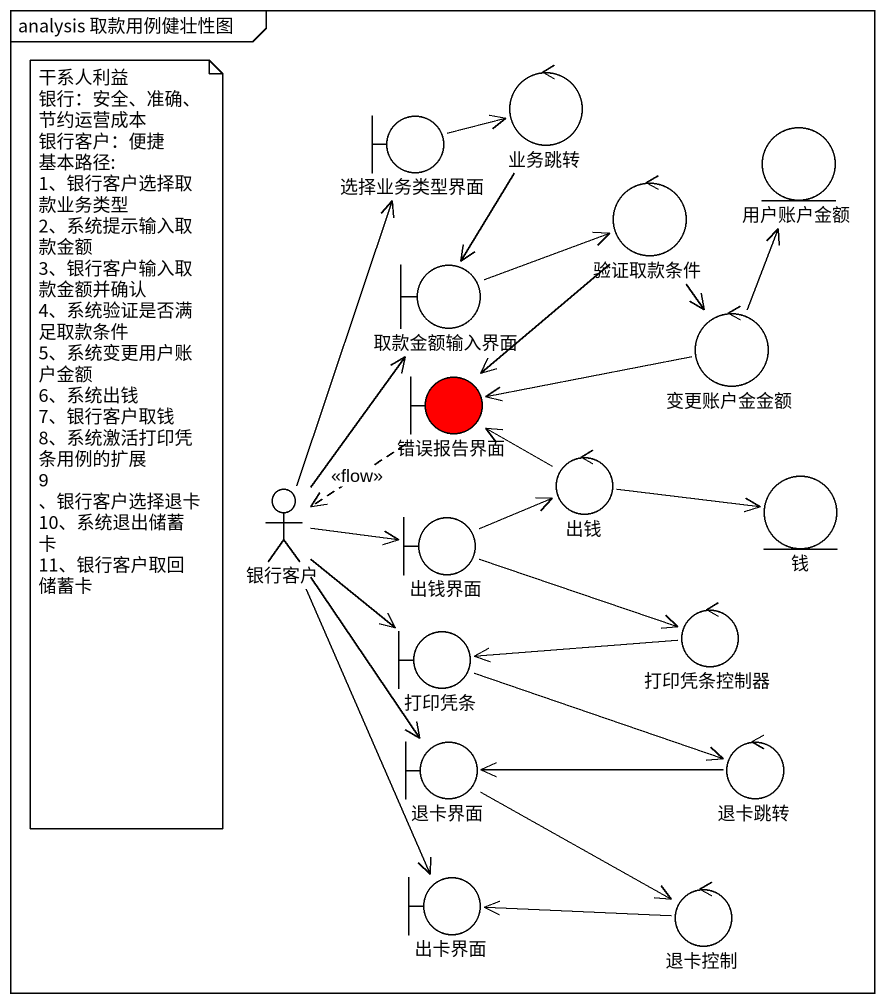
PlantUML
@startuml
mainframe analysis 取款用例健壮性图
control 业务跳转
boundary 选择业务类型界面
control 验证取款条件
entity 用户账户金额
boundary 取款金额输入界面
control 变更账户金金额
boundary 错误报告界面 #FF0000
control 出钱
entity 钱
actor 银行客户
boundary 出钱界面
boundary 打印凭条
control 打印凭条控制器
boundary 退卡界面
control 退卡跳转
boundary 出卡界面
control 退卡控制
业务跳转 --> 取款金额输入界面
选择业务类型界面 -right-> 业务跳转
验证取款条件 --> 变更账户金金额
验证取款条件 --> 错误报告界面
取款金额输入界面 -right-> 验证取款条件
变更账户金金额 -up-> 用户账户金额
变更账户金金额 -left-> 错误报告界面
错误报告界面 ..> 银行客户 : <<flow>>
出钱 -up-> 错误报告界面
出钱 -right-> 钱
银行客户 -up-> 选择业务类型界面
银行客户 -up-> 取款金额输入界面
银行客户 -right-> 出钱界面
银行客户 --> 打印凭条
银行客户 --> 退卡界面
银行客户 --> 出卡界面
出钱界面 -right-> 出钱
出钱界面 -right-> 打印凭条控制器
打印凭条 -right-> 退卡跳转
打印凭条控制器 -left-> 打印凭条
退卡界面 -right-> 退卡控制
退卡跳转 -left-> 退卡界面
退卡控制 -left-> 出卡界面
note as N1
  干系人利益
  银行：安全、准确、节约运营成本
  银行客户：便捷
  基本路径:
  1、银行客户选择取款业务类型
  2、系统提示输入取款金额
  3、银行客户输入取款金额并确认
  4、系统验证是否满足取款条件
  5、系统变更用户账户金额
  6、系统出钱
  7、银行客户取钱
  8、系统激活打印凭条用例的扩展
  9 、银行客户选择退卡
  10、系统退出储蓄卡
  11、银行客户取回储蓄卡
end note
@enduml
